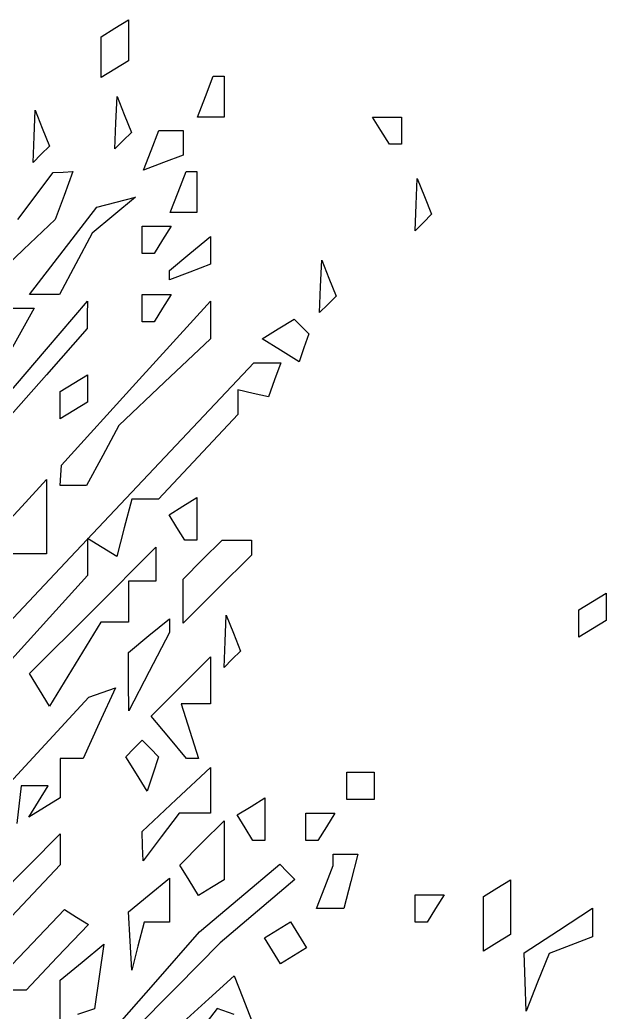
# Model space of a CAD drawing. Extents: x 137 to 489, y 18 to 824.
# Drawn here: x 373.4 to 407.8, y 581.3 to 639.5 of the extents above; entities that cross this region are included whole.
import ezdxf

# ---------------------------------------------------------------- set-up
doc = ezdxf.new("R2010")
doc.units = 0
doc.layers.add('Vrstva_1', color=7, linetype='CONTINUOUS')

msp = doc.modelspace()

# ---------------------------------------------------------------- linework, layer by layer
at = {"layer": 'Vrstva_1', "color": 7}
for p, q in [((378.95709, 639.015077), (379.757112, 639.509496)), ((379.757112, 639.509496), (379.757112, 638.309506)), ((378.157096, 638.520659), (378.95709, 639.015077)), ((378.157096, 637.320668), (378.157096, 638.520659)), ((379.757112, 638.309506), (379.757112, 637.109515)), ((378.157096, 636.120649), (378.157096, 637.320668)), ((379.757112, 637.109515), (378.95709, 636.615096)), ((378.95709, 636.615096), (378.157096, 636.120649)), ((384.267798, 635.014996), (384.728287, 636.214986)), ((384.728287, 636.214986), (385.042706, 636.214986)), ((385.042706, 636.214986), (385.357096, 636.214986)), ((385.357096, 636.214986), (385.357096, 635.014996)), ((379.020302, 633.481537), (379.083515, 635.014882)), ((379.083515, 635.014882), (379.503694, 633.964873)), ((383.80731, 633.815005), (384.267798, 635.014996)), ((385.357096, 635.014996), (385.357096, 633.815005)), ((374.220312, 632.681657), (374.283524, 634.215002)), ((374.283524, 634.215002), (374.703704, 633.164992)), ((378.95709, 631.948221), (379.020302, 633.481537)), ((379.503694, 633.964873), (379.923846, 632.914892)), ((384.582217, 633.815005), (383.80731, 633.815005)), ((385.357096, 633.815005), (384.582217, 633.815005)), ((394.557109, 633.015011), (394.06269, 633.815005)), ((394.06269, 633.815005), (394.90988, 633.815005)), ((394.90988, 633.815005), (395.757099, 633.815005)), ((395.757099, 633.815005), (395.757099, 633.015011)), ((374.703704, 633.164992), (375.123883, 632.115011)), ((379.923846, 632.914892), (379.440539, 632.431556)), ((381.083443, 631.855755), (381.528283, 633.015011)), ((381.528283, 633.015011), (382.242699, 633.015011)), ((382.242699, 633.015011), (382.957115, 633.015011)), ((382.957115, 633.015011), (382.957115, 632.300596)), ((395.051528, 632.214989), (394.557109, 633.015011)), ((395.757099, 633.015011), (395.757099, 632.214989)), ((374.157099, 631.14834), (374.220312, 632.681657)), ((379.440425, 632.431556), (378.95709, 631.948221)), ((379.440539, 632.431556), (379.440425, 632.431556)), ((382.957115, 632.300596), (382.957115, 631.58618)), ((375.123883, 632.115011), (374.640548, 631.631676)), ((380.638602, 630.696498), (381.083443, 631.855755)), ((395.404328, 632.214989), (395.051528, 632.214989)), ((395.757099, 632.214989), (395.404328, 632.214989)), ((374.640435, 631.631676), (374.157099, 631.14834)), ((374.640548, 631.631676), (374.640435, 631.631676)), ((381.797858, 631.141339), (380.638602, 630.696498)), ((382.957115, 631.58618), (381.797858, 631.141339)), ((373.266652, 627.807342), (375.3468, 630.553207)), ((375.3468, 630.553207), (375.921694, 630.582403)), ((375.921694, 630.582403), (376.496561, 630.6116)), ((376.496561, 630.6116), (375.981279, 629.211597)), ((382.667783, 629.415011), (383.128271, 630.615002)), ((383.128271, 630.615002), (383.44269, 630.615002)), ((383.44269, 630.615002), (383.757109, 630.615002)), ((383.757109, 630.615002), (383.757109, 629.415011)), ((396.620306, 628.68166), (396.683518, 630.215005)), ((396.683518, 630.215005), (397.103669, 629.164996)), ((382.207323, 628.214992), (382.667783, 629.415011)), ((383.757109, 629.415011), (383.757109, 628.214992)), ((375.981279, 629.211597), (375.465997, 627.811594)), ((377.894721, 628.527427), (379.025915, 628.821408)), ((380.157109, 629.115389), (378.887783, 628.065153)), ((379.025915, 628.821408), (380.157109, 629.115389)), ((397.103669, 629.164996), (397.523849, 628.114986)), ((375.923367, 625.971144), (377.894721, 628.527427)), ((382.982202, 628.214992), (382.207323, 628.214992)), ((383.757109, 628.214992), (382.982202, 628.214992)), ((396.557093, 627.148344), (396.620306, 628.68166)), ((375.465997, 627.811594), (373.606384, 626.049805)), ((378.887783, 628.065153), (377.618457, 627.014889)), ((397.040428, 627.631651), (396.557093, 627.148344)), ((397.040542, 627.631651), (397.040428, 627.631651)), ((397.523849, 628.114986), (397.040542, 627.631651)), ((377.618457, 627.014889), (376.659638, 625.214889)), ((380.557106, 626.614892), (380.557106, 627.414885)), ((380.557106, 627.414885), (381.404324, 627.414885)), ((381.404324, 627.414885), (382.251515, 627.414885)), ((382.251515, 627.414885), (381.757096, 626.614892)), ((380.557106, 625.814898), (380.557106, 626.614892)), ((381.757096, 626.614892), (381.262677, 625.814898)), ((383.357112, 625.814926), (384.557102, 626.810822)), ((384.557102, 626.810822), (384.557102, 625.99847)), ((373.606384, 626.049805), (371.7468, 624.287988)), ((373.952041, 623.414889), (375.923367, 625.971144)), ((384.557102, 625.99847), (384.557102, 625.186089)), ((380.909877, 625.814898), (380.557106, 625.814898)), ((381.262677, 625.814898), (380.909877, 625.814898)), ((382.157093, 624.819002), (383.357112, 625.814926)), ((391.020321, 623.881528), (391.083534, 625.414844)), ((391.083534, 625.414844), (391.503713, 624.364863)), ((376.659638, 625.214889), (375.700819, 623.414889)), ((382.157093, 624.542057), (382.157093, 624.819002)), ((383.357112, 624.725572), (382.157093, 624.265112)), ((384.557102, 625.186089), (383.357112, 624.725572)), ((382.157093, 624.265112), (382.157093, 624.542057)), ((391.503713, 624.364863), (391.923893, 623.314854)), ((390.957109, 622.348183), (391.020321, 623.881528)), ((374.826416, 623.414889), (373.952041, 623.414889)), ((375.700819, 623.414889), (374.826416, 623.414889)), ((374.957093, 620.214829), (377.353361, 623.014835)), ((377.353361, 623.014835), (377.342022, 622.214841)), ((380.19206, 618.214873), (384.553871, 623.014892)), ((380.557106, 622.614952), (380.557106, 623.414945)), ((380.557106, 623.414945), (381.404324, 623.414945)), ((381.404324, 623.414945), (382.251515, 623.414945)), ((382.251515, 623.414945), (381.757096, 622.614952)), ((384.553871, 623.014892), (384.555487, 621.909352)), ((391.923893, 623.314854), (391.440557, 622.831518)), ((372.626419, 622.611607), (373.426356, 622.611607)), ((373.426356, 622.611607), (374.226293, 622.611607)), ((374.226293, 622.611607), (373.538693, 621.382929)), ((380.557106, 621.814929), (380.557106, 622.614952)), ((381.757096, 622.614952), (381.262677, 621.814929)), ((391.440444, 622.831518), (390.957109, 622.348183)), ((391.440557, 622.831518), (391.440444, 622.831518)), ((377.342022, 622.214841), (377.330683, 621.414819)), ((380.909877, 621.814929), (380.557106, 621.814929)), ((381.262677, 621.814929), (380.909877, 621.814929)), ((384.555487, 621.909352), (384.557074, 620.803811)), ((388.524813, 621.395062), (389.463449, 621.975172)), ((389.463449, 621.975172), (389.89355, 621.545043)), ((373.538693, 621.382929), (372.851121, 620.154281)), ((377.330683, 621.414819), (374.943458, 618.706429)), ((387.586176, 620.814952), (388.524813, 621.395062)), ((389.89355, 621.545043), (390.32365, 621.114942)), ((384.557074, 620.803811), (381.871956, 618.271424)), ((388.671591, 620.140589), (387.586176, 620.814952)), ((390.32365, 621.114942), (390.040441, 620.29057)), ((372.560315, 617.414681), (374.957093, 620.214829)), ((389.756976, 619.466227), (388.671591, 620.140589)), ((390.040441, 620.29057), (389.756976, 619.466227)), ((376.362369, 608.014315), (387.105619, 619.414325)), ((387.105619, 619.414325), (387.898016, 619.414325)), ((387.898016, 619.414325), (388.690441, 619.414325)), ((388.690441, 619.414325), (388.323751, 618.414318)), ((374.944337, 618.706287), (372.557112, 615.997868)), ((374.943458, 618.706429), (374.944337, 618.706287)), ((376.557109, 618.214816), (377.357102, 618.709263)), ((377.357102, 618.709263), (377.357102, 617.909241)), ((381.871956, 618.271424), (379.186838, 615.739037)), ((388.323751, 618.414318), (387.95709, 617.414312)), ((375.757115, 617.720397), (376.557109, 618.214816)), ((375.757115, 616.920403), (375.757115, 617.720397)), ((375.830249, 613.414882), (380.19206, 618.214873)), ((377.357102, 617.909241), (377.357102, 617.109248)), ((387.05709, 617.614438), (386.15709, 617.814281)), ((386.15709, 617.814281), (386.15709, 617.098901)), ((377.357102, 617.109248), (376.557109, 616.614829)), ((387.95709, 617.414312), (387.05709, 617.614438)), ((375.757115, 616.12041), (375.757115, 616.920403)), ((376.557109, 616.614829), (375.757115, 616.12041)), ((386.15709, 617.098901), (386.15709, 616.383493)), ((386.15709, 616.383493), (383.836139, 613.898898)), ((379.186838, 615.739037), (378.243808, 613.976964)), ((378.243808, 613.976964), (377.300778, 612.214892)), ((383.836139, 613.898898), (381.515159, 611.414303)), ((375.793682, 612.814873), (375.830249, 613.414882)), ((373.493934, 610.989503), (374.944309, 612.567295)), ((374.944309, 612.567295), (374.944309, 610.389522)), ((375.757115, 612.214892), (375.793682, 612.814873)), ((376.528961, 612.214892), (375.757115, 612.214892)), ((377.300778, 612.214892), (376.528932, 612.214892)), ((376.528932, 612.214892), (376.528961, 612.214892)), ((379.943717, 611.414303), (379.504261, 609.733783)), ((380.729424, 611.414303), (379.943717, 611.414303)), ((381.515159, 611.414303), (380.729424, 611.414303)), ((382.944047, 611.006822), (383.757109, 611.50932)), ((383.757109, 611.50932), (383.757109, 610.262104)), ((372.043531, 609.411739), (373.493934, 610.989503)), ((382.131014, 610.504325), (382.944047, 611.006822)), ((374.944309, 610.389522), (374.944309, 608.211748)), ((382.591276, 609.759607), (382.131014, 610.504325)), ((383.757109, 610.262104), (383.757109, 609.014889)), ((379.504261, 609.733783), (379.064806, 608.05332)), ((383.051537, 609.014889), (382.591276, 609.759607)), ((378.210954, 608.581018), (377.357102, 609.108715)), ((377.357102, 609.108715), (377.357102, 608.020608)), ((383.404309, 609.014889), (383.051537, 609.014889)), ((383.757109, 609.014889), (383.404309, 609.014889)), ((384.099959, 607.872044), (385.242803, 609.014889)), ((385.242803, 609.014889), (386.099943, 609.014889)), ((386.099943, 609.014889), (386.957112, 609.014889)), ((386.957112, 609.014889), (386.957112, 608.578523)), ((377.655562, 604.892265), (381.357099, 608.59383)), ((379.064806, 608.05332), (378.210954, 608.581018)), ((381.357099, 608.59383), (381.357099, 607.604369)), ((386.957112, 608.578523), (386.957112, 608.142158)), ((365.61909, 596.614334), (376.362369, 608.014315)), ((373.431061, 608.211748), (371.917786, 608.211748)), ((374.944309, 608.211748), (373.431061, 608.211748)), ((377.357102, 608.020608), (377.357102, 606.932529)), ((382.957115, 606.729172), (384.099959, 607.872044)), ((386.957112, 608.142158), (384.957099, 606.142145)), ((381.357099, 607.604369), (381.357099, 606.614879)), ((377.357102, 606.932529), (372.357099, 601.402136)), ((382.957115, 605.435666), (382.957115, 606.729172)), ((380.557106, 606.614879), (379.757112, 606.614879)), ((379.757112, 606.614879), (379.757112, 605.414889)), ((381.357099, 606.614879), (380.557106, 606.614879)), ((384.957099, 606.142145), (382.957115, 604.142161)), ((406.957096, 605.414889), (407.75709, 605.909307)), ((407.75709, 605.909307), (407.75709, 605.109314)), ((373.953997, 601.190728), (377.655562, 604.892265)), ((379.757112, 605.414889), (379.757112, 604.214898)), ((382.957115, 604.142161), (382.957115, 605.435666)), ((406.157102, 604.92047), (406.957096, 605.414889)), ((406.157102, 604.120476), (406.157102, 604.92047)), ((407.75709, 605.109314), (407.75709, 604.30932)), ((380.9556, 603.414876), (382.155591, 604.4108)), ((382.155591, 604.4108), (382.155591, 604.004284)), ((385.420309, 603.08155), (385.483521, 604.614895)), ((385.483521, 604.614895), (385.903701, 603.564885)), ((407.75709, 604.30932), (406.957096, 603.814873)), ((378.133569, 604.214898), (376.633644, 601.748416)), ((378.945354, 604.214898), (378.133569, 604.214898)), ((379.757112, 604.214898), (378.945354, 604.214898)), ((382.155591, 604.004284), (382.155591, 603.597767)), ((406.157102, 603.320454), (406.157102, 604.120476)), ((406.957096, 603.814873), (406.157102, 603.320454)), ((379.755609, 602.41898), (380.9556, 603.414876)), ((382.155591, 603.597767), (380.962035, 601.306325)), ((385.903701, 603.564885), (386.32388, 602.514876)), ((385.357096, 601.548233), (385.420309, 603.08155)), ((379.761279, 600.716945), (379.755609, 602.41898)), ((382.822951, 600.435465), (384.557102, 602.169616)), ((384.557102, 602.169616), (384.557102, 600.791837)), ((385.840432, 602.03154), (385.357096, 601.548233)), ((385.840545, 602.03154), (385.840432, 602.03154)), ((386.32388, 602.514876), (385.840545, 602.03154)), ((376.633644, 601.748416), (375.133691, 599.281963)), ((374.543858, 600.236331), (373.953997, 601.190728)), ((380.962035, 601.306325), (379.766948, 599.014882)), ((375.133691, 599.281963), (374.543858, 600.236331)), ((378.988271, 600.357767), (378.044277, 598.285896)), ((378.213619, 600.085925), (378.988271, 600.357767)), ((379.766948, 599.014882), (379.761279, 600.716945)), ((381.0888, 598.701314), (382.822951, 600.435465)), ((384.557102, 600.791837), (384.557102, 599.414057)), ((368.655846, 590.328848), (377.438967, 599.814082)), ((377.438967, 599.814082), (378.213619, 600.085925)), ((383.703194, 599.414057), (382.849285, 599.414057)), ((382.849285, 599.414057), (383.357112, 597.81407)), ((384.557102, 599.414057), (383.703194, 599.414057)), ((382.120894, 597.457698), (381.0888, 598.701314)), ((378.044277, 598.285896), (377.100283, 596.214026)), ((383.153017, 596.214054), (382.120894, 597.457698)), ((383.357112, 597.81407), (383.864939, 596.214054)), ((379.596898, 596.320466), (380.077002, 596.80057)), ((380.077002, 596.80057), (380.557106, 597.280674)), ((380.557106, 597.280674), (381.040441, 596.797339)), ((381.040441, 596.797339), (381.523776, 596.314003)), ((376.428671, 596.214026), (375.757115, 596.214026)), ((375.757115, 596.214026), (375.757115, 595.06126)), ((377.100283, 596.214026), (376.428671, 596.214026)), ((380.223468, 595.306627), (379.596898, 596.320466)), ((381.523776, 596.314003), (381.186907, 595.303396)), ((383.508964, 596.214054), (383.153017, 596.214054)), ((383.864939, 596.214054), (383.508964, 596.214054)), ((382.556948, 593.814129), (384.556961, 595.693018)), ((384.556961, 595.693018), (384.556961, 594.353563)), ((375.757115, 595.06126), (375.757115, 593.908466)), ((380.850038, 594.292816), (380.223468, 595.306627)), ((381.186907, 595.303396), (380.850038, 594.292816)), ((392.557096, 594.61401), (392.557096, 595.414003)), ((392.557096, 595.414003), (393.35709, 595.414003)), ((393.35709, 595.414003), (394.157112, 595.414003)), ((394.157112, 595.414003), (394.157112, 594.61401)), ((373.463376, 594.614038), (373.210243, 592.414041)), ((374.257446, 594.614038), (373.463376, 594.614038)), ((375.051515, 594.614038), (374.257446, 594.614038)), ((374.480702, 593.690426), (375.051515, 594.614038)), ((392.557096, 593.814016), (392.557096, 594.61401)), ((394.157112, 594.61401), (394.157112, 593.814016)), ((375.757115, 593.908466), (374.833502, 593.337654)), ((384.556961, 594.353563), (384.556961, 593.014136)), ((386.944044, 593.40594), (387.757106, 593.908438)), ((387.757106, 593.908438), (387.757106, 592.661222)), ((373.90989, 592.766813), (374.480702, 593.690426)), ((374.833502, 593.337654), (373.90989, 592.766813)), ((380.556964, 591.935213), (382.556948, 593.814129)), ((386.131011, 592.903443), (386.944044, 593.40594)), ((393.35709, 593.814016), (392.557096, 593.814016)), ((394.157112, 593.814016), (393.35709, 593.814016)), ((382.733348, 593.014136), (381.670753, 591.614133)), ((383.64514, 593.014136), (382.733348, 593.014136)), ((384.556961, 593.014136), (383.64514, 593.014136)), ((386.591272, 592.158725), (386.131011, 592.903443)), ((390.157087, 592.214), (390.157087, 593.014022)), ((390.157087, 593.014022), (391.004306, 593.014022)), ((391.004306, 593.014022), (391.851524, 593.014022)), ((391.851524, 593.014022), (391.357106, 592.214)), ((384.062457, 591.262325), (385.357096, 592.556964)), ((385.357096, 592.556964), (385.357096, 590.832763)), ((387.051534, 591.414007), (386.591272, 592.158725)), ((387.757106, 592.661222), (387.757106, 591.414007)), ((390.157087, 591.414007), (390.157087, 592.214)), ((391.357106, 592.214), (390.862687, 591.414007)), ((363.090813, 579.009512), (375.757115, 591.806633)), ((375.757115, 591.806633), (375.757115, 590.893452)), ((380.582476, 591.074671), (380.556964, 591.935213)), ((381.670753, 591.614133), (380.607987, 590.214129)), ((380.607987, 590.214129), (380.582476, 591.074671)), ((382.767789, 589.967657), (384.062457, 591.262325)), ((387.404306, 591.414007), (387.051534, 591.414007)), ((387.757106, 591.414007), (387.404306, 591.414007)), ((390.509887, 591.414007), (390.157087, 591.414007)), ((390.862687, 591.414007), (390.509887, 591.414007)), ((375.757115, 590.893452), (375.757115, 589.980271)), ((385.357096, 590.832763), (385.357096, 589.108533)), ((391.757102, 590.279553), (391.757102, 590.614126)), ((391.757102, 590.614126), (392.482205, 590.614126)), ((392.482205, 590.614126), (393.207307, 590.614126)), ((393.207307, 590.614126), (392.788913, 589.014111)), ((375.757115, 589.980271), (372.277304, 586.296337)), ((383.31771, 589.077833), (382.767789, 589.967657)), ((386.270929, 588.032558), (388.624677, 590.013096)), ((388.624677, 590.013096), (389.065039, 589.572734)), ((391.271499, 588.679566), (391.757102, 589.94498)), ((391.757102, 589.94498), (391.757102, 590.279553)), ((380.957301, 588.214202), (382.157291, 589.210126)), ((382.157291, 589.210126), (382.157291, 587.91217)), ((389.065039, 589.572734), (389.505402, 589.132372)), ((383.86766, 588.188038), (383.31771, 589.077833)), ((384.612378, 588.6483), (383.86766, 588.188038)), ((385.357096, 589.108533), (384.612378, 588.6483)), ((389.505402, 589.132372), (387.317254, 587.273185)), ((390.785924, 587.414123), (391.271499, 588.679566)), ((392.788913, 589.014111), (392.370491, 587.414123)), ((400.55709, 588.11978), (401.357112, 588.614199)), ((401.357112, 588.614199), (402.157106, 589.108618)), ((402.157106, 589.108618), (402.157106, 587.50863)), ((379.75731, 587.218306), (380.957301, 588.214202)), ((383.917181, 586.051991), (386.270929, 588.032558)), ((396.557093, 587.41418), (396.557093, 588.214174)), ((396.557093, 588.214174), (397.404312, 588.214174)), ((397.404312, 588.214174), (398.251531, 588.214174)), ((398.251531, 588.214174), (397.757112, 587.41418)), ((400.55709, 586.519792), (400.55709, 588.11978)), ((382.157291, 587.91217), (382.157291, 586.614214)), ((402.157106, 587.50863), (402.157106, 585.908643)), ((404.957055, 586.140375), (406.957039, 587.450832)), ((406.957039, 587.450832), (406.957039, 586.607298)), ((373.729833, 584.985427), (376.001943, 587.356977)), ((376.001943, 587.356977), (376.703688, 586.923276)), ((376.703688, 586.923276), (377.405405, 586.489575)), ((379.850003, 585.516243), (379.75731, 587.218306)), ((387.317254, 587.273185), (385.129134, 585.413997)), ((391.578208, 587.414123), (390.785924, 587.414123)), ((392.370491, 587.414123), (391.578208, 587.414123)), ((396.557093, 586.614186), (396.557093, 587.41418)), ((397.757112, 587.41418), (397.262665, 586.614186)), ((377.405405, 586.489575), (375.581254, 584.565559)), ((380.67463, 586.614214), (380.308564, 585.214211)), ((381.415946, 586.614214), (380.67463, 586.614214)), ((382.157291, 586.614214), (381.415946, 586.614214)), ((388.488784, 586.171981), (389.246542, 586.640293)), ((389.246542, 586.640293), (389.714882, 585.882536)), ((396.909893, 586.614186), (396.557093, 586.614186)), ((397.262665, 586.614186), (396.909893, 586.614186)), ((400.55709, 584.919777), (400.55709, 586.519792)), ((406.957039, 586.607298), (406.957039, 585.763736)), ((381.354265, 583.133014), (383.917181, 586.051991)), ((387.730998, 585.703641), (388.488784, 586.171981)), ((388.199339, 584.945884), (387.730998, 585.703641)), ((389.714882, 585.882536), (390.183194, 585.124778)), ((402.157106, 585.908643), (401.357112, 585.414196)), ((402.957043, 584.829947), (404.957055, 586.140375)), ((406.957039, 585.763736), (405.690094, 585.277566)), ((377.033924, 584.277673), (378.310762, 585.337348)), ((378.310762, 585.337348), (378.033817, 583.438277)), ((379.942696, 583.814208), (379.850003, 585.516243)), ((380.308564, 585.214211), (379.942696, 583.814208)), ((385.129134, 585.413997), (382.562306, 582.814003)), ((390.183194, 585.124778), (389.425436, 584.656438)), ((401.357112, 585.414196), (400.55709, 584.919777)), ((405.690094, 585.277566), (404.42315, 584.791396)), ((371.457751, 582.613877), (373.729833, 584.985427)), ((375.581254, 584.565559), (373.757102, 582.641515)), ((388.66765, 584.188098), (388.199339, 584.945884)), ((389.425436, 584.656438), (388.66765, 584.188098)), ((403.007783, 583.121931), (402.957043, 584.829947)), ((404.42315, 584.791396), (403.740822, 583.102684)), ((375.757115, 583.217997), (377.033924, 584.277673)), ((378.033817, 583.438277), (377.756872, 581.539235)), ((384.458117, 582.124646), (385.959288, 583.483178)), ((385.959288, 583.483178), (386.458668, 582.181792)), ((375.757115, 582.049273), (375.757115, 583.217997)), ((378.791348, 580.21401), (381.354265, 583.133014)), ((382.562306, 582.814003), (379.995477, 580.21401)), ((403.058523, 581.413944), (403.007783, 583.121931)), ((403.740879, 583.102684), (403.058523, 581.413944)), ((403.740822, 583.102684), (403.740879, 583.102684)), ((373.757102, 582.641515), (372.607427, 582.627342)), ((375.757115, 580.880548), (375.757115, 582.049273)), ((382.956973, 580.766114), (384.458117, 582.124646)), ((386.458668, 582.181792), (386.958047, 580.880407)), ((377.756872, 581.539235), (376.757093, 581.209877)), ((384.956957, 581.554514), (383.982406, 580.284309)), ((385.957502, 581.217474), (384.956957, 581.554514))]:
    msp.add_line(p, q, dxfattribs=at)

doc.saveas('drawing.dxf')
